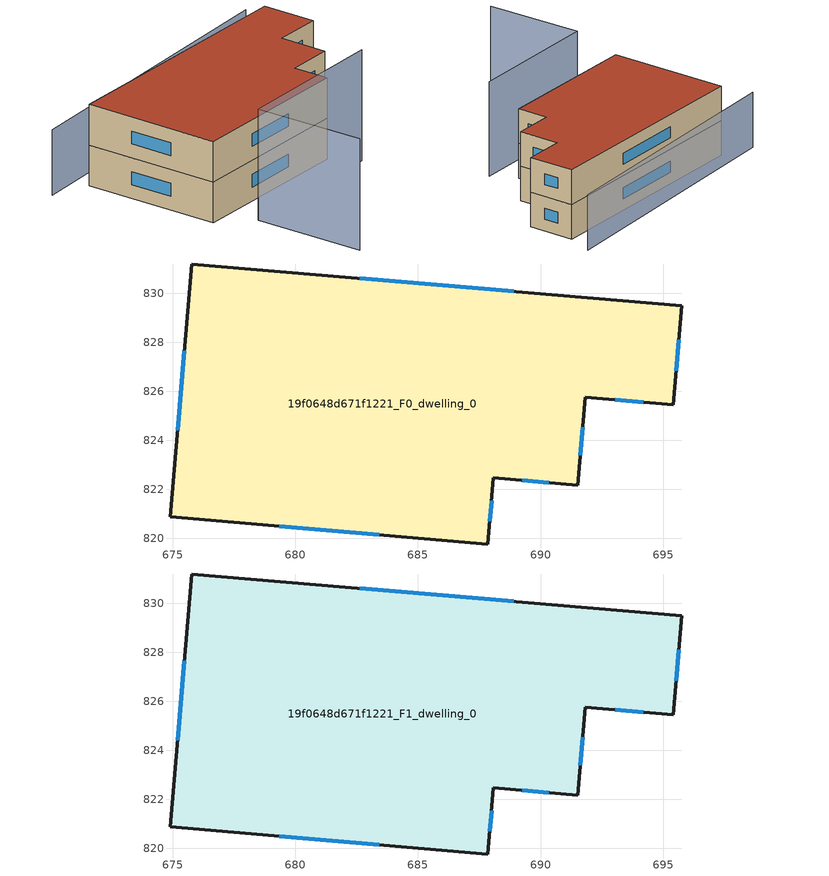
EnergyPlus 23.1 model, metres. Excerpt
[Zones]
19f0648d671f1221_F0_dwelling_0
 floor ground (EU_floor_Construction): 695.75,829.49 695.41,825.45 691.82,825.76 691.52,822.17 688.08,822.46 687.85,819.77 674.9,820.87 675.78,831.19 z0
 wall outside (EU_wall_Construction): 674.9,820.87 687.85,819.77 688.08,822.46 691.52,822.17 691.82,825.76 695.41,825.45 695.75,829.49 675.78,831.19 674.9,820.87 z0:3
 window (EU_Window_Construction): 679.33,820.5 683.42,820.15 / 675.48,827.66 675.2,824.4 / 688.91,830.07 682.62,830.61 / 695.53,826.84 695.63,828.11 / 693.05,825.65 694.18,825.56 / 691.62,823.4 691.72,824.53 / 689.25,822.36 690.34,822.27 / 687.93,820.69 688,821.54 z1.03:1.97
19f0648d671f1221_F1_dwelling_0
 floor to 19f0648d671f1221_F0_dwelling_0 (EU_floor_Construction): 695.75,829.49 695.41,825.45 691.82,825.76 691.52,822.17 688.08,822.46 687.85,819.77 674.9,820.87 675.78,831.19 z3
 wall outside (EU_wall_Construction): 674.9,820.87 687.85,819.77 688.08,822.46 691.52,822.17 691.82,825.76 695.41,825.45 695.75,829.49 675.78,831.19 674.9,820.87 z3:6
 window (EU_Window_Construction): 679.33,820.5 683.42,820.15 / 675.48,827.66 675.2,824.4 / 688.91,830.07 682.62,830.61 / 695.53,826.84 695.63,828.11 / 693.05,825.65 694.18,825.56 / 691.62,823.4 691.72,824.53 / 689.25,822.36 690.34,822.27 / 687.93,820.69 688,821.54 z4.03:4.97
 roof outside (EU_roof_Construction): 691.52,822.17 691.82,825.76 695.41,825.45 695.75,829.49 675.78,831.19 674.9,820.87 687.85,819.77 688.08,822.46 z6
shading: 676.21,810.11 676.82,818.49 / 676.82,818.49 688.79,817.62 z0:8.2; 696.88,831.66 673.19,832.5 z0:4.8
[Building]
EU S2 Campaign: North Axis=0; Terrain=City; Solar Distribution=FullExterior
[Site:Location]
Cape.Town.Intl.AP: Latitude=-33.965; Longitude=18.602; Time Zone=2; Elevation=46
[SizingPeriod:WeatherFileDays]
AnnualSizingPeriod: Begin Month=1; Begin Day of Month=1; End Month=12; End Day of Month=31; Day of Week for Start Day=Monday; Use Weather File Daylight Saving Period=No; Use Weather File Rain and Snow Indicators=No
[MATERIAL]
EU_InternalMass_Material: Roughness=MediumRough; Thickness=0.1; Conductivity=1; Density=1800; Specific Heat=900; Thermal Absorptance=0.9; Solar Absorptance=0.7; Visible Absorptance=0.7
[MATERIAL:NOMASS] Roughness=MediumRough; Thermal Absorptance=0.9; Solar Absorptance=0.7; Visible Absorptance=0.7
Name | Thermal Resistance
EU_wall_NoMass | 0.493876
EU_roof_NoMass | 0.449382
EU_floor_NoMass | 1.25
[WINDOWMATERIAL:SIMPLEGLAZINGSYSTEM]
EU_Window_SimpleGlazing: UFactor=4.4; Solar Heat Gain Coefficient=0.85; Visible Transmittance=0.85
[CONSTRUCTION]
EU_wall_Construction: EU_wall_NoMass
EU_roof_Construction: EU_roof_NoMass
EU_floor_Construction: EU_floor_NoMass
EU_Window_Construction: EU_Window_SimpleGlazing
EU_InternalMass_Construction: EU_InternalMass_Material
[ZONE] Type=1; Multiplier=1; Ceiling Height=autocalculate; Floor Area=autocalculate; Part of Total Floor Area=Yes
Name | Volume
19f0648d671f1221_F0_dwelling_0 | 526.476
19f0648d671f1221_F1_dwelling_0 | 526.477
[INTERNALMASS] Construction=EU_InternalMass_Construction; Surface Area=175.492
Name | Zone or ZoneList
19f0648d671f1221_F0_dwelling_0_EU_InternalMass | 19f0648d671f1221_F0_dwelling_0
19f0648d671f1221_F1_dwelling_0_EU_InternalMass | 19f0648d671f1221_F1_dwelling_0
[OTHEREQUIPMENT] Fuel Type=Electricity; Design Level Calculation Method=Watts/Area; Power per Zone Floor Area=1; Fraction Latent=0; Fraction Radiant=0; Fraction Lost=0; Carbon Dioxide Generation Rate=0; EndUse Subcategory=EU_Step8_InternalGains
Name | Zone or ZoneList or Space or SpaceList | Schedule
EU_Step8_InternalGain_19f0648d671f1221_F0_dwelling_0_f000 | 19f0648d671f1221_F0_dwelling_0 | EU_Step8_GainSchedule_19f0648d671f1221_F0_dwelling_0_f000
EU_Step8_InternalGain_19f0648d671f1221_F1_dwelling_0_f000 | 19f0648d671f1221_F1_dwelling_0 | EU_Step8_GainSchedule_19f0648d671f1221_F1_dwelling_0_f000
[ZONEVENTILATION:DESIGNFLOWRATE] Schedule=EU_AlwaysOn; Design Flow Rate Calculation Method=AirChanges/Hour; Air Changes per Hour=0.64; Ventilation Type=Natural; Fan Pressure Rise=0; Fan Total Efficiency=1; Constant Term Coefficient=1; Temperature Term Coefficient=0; Velocity Term Coefficient=0; Velocity Squared Term Coefficient=0; Minimum Indoor Temperature=-100; Maximum Indoor Temperature=100; Delta Temperature=-100; Minimum Outdoor Temperature=-100; Maximum Outdoor Temperature=100; Maximum Wind Speed=40
Name | Zone or ZoneList or Space or SpaceList
EU_ConstantAir_19f0648d671f1221_F0_dwelling_0 | 19f0648d671f1221_F0_dwelling_0
EU_ConstantAir_19f0648d671f1221_F1_dwelling_0 | 19f0648d671f1221_F1_dwelling_0
[HVACTEMPLATE:THERMOSTAT] Constant Heating Setpoint=20; Constant Cooling Setpoint=50
EU_HeatOnly_19f0648d671f1221_F0_dwelling_0; EU_HeatOnly_19f0648d671f1221_F1_dwelling_0
[HVACTEMPLATE:ZONE:IDEALLOADSAIRSYSTEM] System Availability Schedule=EU_AlwaysOn; Maximum Heating Supply Air Temperature=50; Minimum Cooling Supply Air Temperature=13; Maximum Heating Supply Air Humidity Ratio=0.0156; Minimum Cooling Supply Air Humidity Ratio=0.0077; Heating Limit=NoLimit; Cooling Limit=NoLimit; Heating Availability Schedule=EU_AlwaysOn; Cooling Availability Schedule=EU_CoolingOff; Dehumidification Control Type=ConstantSensibleHeatRatio; Cooling Sensible Heat Ratio=0.7; Dehumidification Setpoint=60; Humidification Control Type=None; Humidification Setpoint=30; Outdoor Air Method=None; Outdoor Air Flow Rate per Person=0.00944; Outdoor Air Flow Rate per Zone Floor Area=0; Outdoor Air Flow Rate per Zone=0; Demand Controlled Ventilation Type=None; Outdoor Air Economizer Type=NoEconomizer; Heat Recovery Type=None; Sensible Heat Recovery Effectiveness=0.7; Latent Heat Recovery Effectiveness=0.65
Name | Template Thermostat
19f0648d671f1221_F0_dwelling_0 | EU_HeatOnly_19f0648d671f1221_F0_dwelling_0
19f0648d671f1221_F1_dwelling_0 | EU_HeatOnly_19f0648d671f1221_F1_dwelling_0
[SIZING:ZONE] Zone Cooling Design Supply Air Temperature Input Method=SupplyAirTemperature; Zone Cooling Design Supply Air Temperature=13; Zone Heating Design Supply Air Temperature Input Method=SupplyAirTemperature; Zone Heating Design Supply Air Temperature=50; Zone Cooling Design Supply Air Humidity Ratio=0.008; Zone Heating Design Supply Air Humidity Ratio=0.008; Cooling Design Air Flow Method=DesignDay; Cooling Design Air Flow Rate=0; Cooling Minimum Air Flow per Zone Floor Area=0.000762; Cooling Minimum Air Flow=0; Cooling Minimum Air Flow Fraction=0.2; Heating Design Air Flow Method=DesignDay; Heating Design Air Flow Rate=0; Heating Maximum Air Flow per Zone Floor Area=0.002032; Heating Maximum Air Flow=0.141576; Heating Maximum Air Flow Fraction=0.3; Account for Dedicated Outdoor Air System=No; Dedicated Outdoor Air System Control Strategy=NeutralSupplyAir; Dedicated Outdoor Air Low Setpoint Temperature for Design=autosize; Dedicated Outdoor Air High Setpoint Temperature for Design=autosize; Zone Load Sizing Method=Sensible Load Only No Latent Load; Zone Latent Cooling Design Supply Air Humidity Ratio Input Method=HumidityRatioDifference; Zone Cooling Design Supply Air Humidity Ratio Difference=0.005; Zone Latent Heating Design Supply Air Humidity Ratio Input Method=HumidityRatioDifference; Zone Humidification Design Supply Air Humidity Ratio Difference=0.005
19f0648d671f1221_F0_dwelling_0; 19f0648d671f1221_F1_dwelling_0
[SCHEDULE:CONSTANT]
Name | Hourly Value
EU_AlwaysOn | 1
EU_CoolingOff | 0
[SCHEDULE:FILE] Column Number=1; Rows to Skip at Top=0; Number of Hours of Data=8760; Column Separator=Comma; Interpolate to Timestep=No; Minutes per Item=60; Adjust Schedule for Daylight Savings=Yes
Name | File
EU_Step8_GainSchedule_19f0648d671f1221_F0_dwelling_0_f000 | ../../schedules/19f0648d671f1221/19f0648d671f1221_F0_dwelling_0_f000_gain.csv
EU_Step8_GainSchedule_19f0648d671f1221_F1_dwelling_0_f000 | ../../schedules/19f0648d671f1221/19f0648d671f1221_F1_dwelling_0_f000_gain.csv
